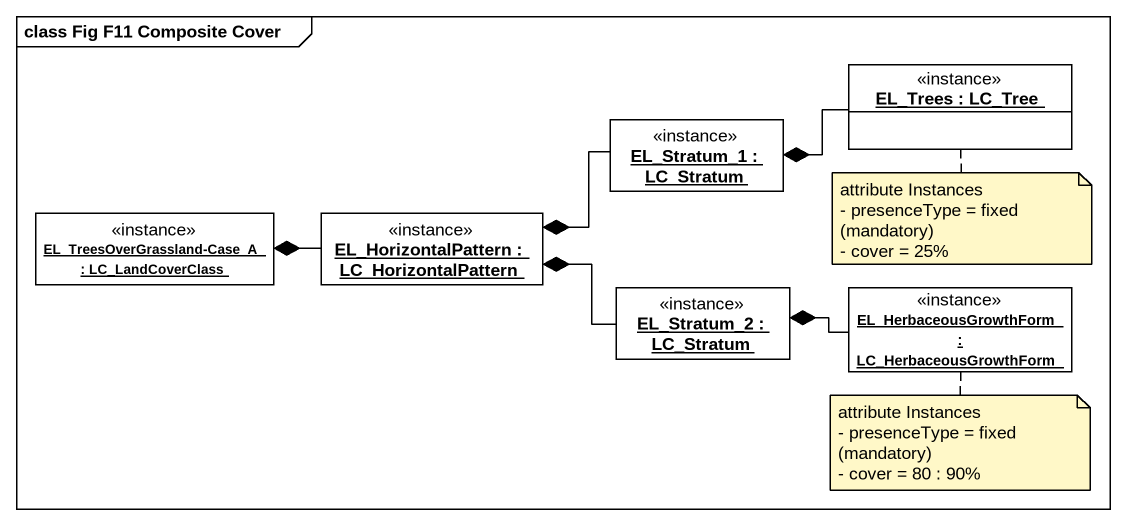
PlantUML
@startuml
mainframe class Fig F11 Composite Cover
hide circle
hide empty members
object "EL_Trees : LC_Tree" as EL_Trees <<instance>> #FFFFFF
object "EL_Stratum_1 : LC_Stratum" as EL_Stratum_1 <<instance>> #FFFFFF
object "EL_TreesOverGrassland-Case_A : LC_LandCoverClass" as EL_TreesOverGrassland_Case_A <<instance>> #FFFFFF
object "EL_HorizontalPattern : LC_HorizontalPattern" as EL_HorizontalPattern <<instance>> #FFFFFF
object "EL_Stratum_2 : LC_Stratum" as EL_Stratum_2 <<instance>> #FFFFFF
object "EL_HerbaceousGrowthForm : LC_HerbaceousGrowthForm" as EL_HerbaceousGrowthForm <<instance>> #FFFFFF
EL_Trees -left-* EL_Stratum_1
EL_Stratum_1 -left-* EL_HorizontalPattern
EL_HorizontalPattern -left-* EL_TreesOverGrassland_Case_A
EL_Stratum_2 -left-* EL_HorizontalPattern
EL_HerbaceousGrowthForm -left-* EL_Stratum_2
note bottom of EL_Trees
  attribute Instances
  - presenceType = fixed (mandatory)
  - cover = 25%
end note
note bottom of EL_HerbaceousGrowthForm
  attribute Instances
  - presenceType = fixed (mandatory)
  - cover = 80 : 90%
end note
@enduml
